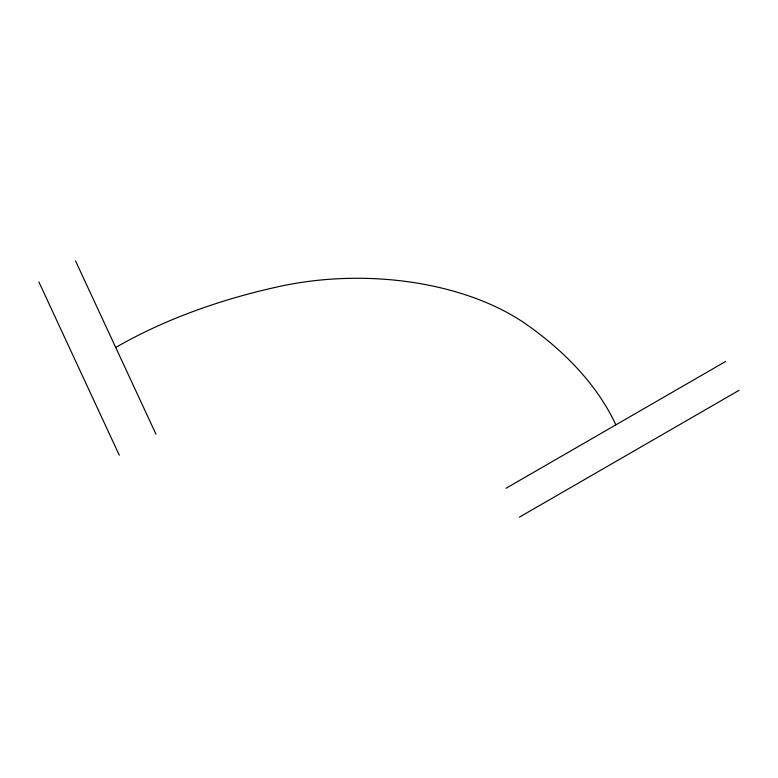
<?xml version="1.0" encoding="UTF-8"?>
<svg xmlns="http://www.w3.org/2000/svg" width="778" height="778" viewBox="0 0 778 778"><rect width="100%" height="100%" fill="white"/><g stroke="black" fill="none" stroke-linecap="round" stroke-linejoin="round"><path stroke-width="1.17" d="M506.021 488.273L725.699 361.439M519.422 517.146L739.1 390.313M75.515 260.854L155.921 434.105M38.9 281.996L119.306 455.247M115.718 347.484A462.706 267.136 0 0 1 279.672 286.411A219.415 126.678 0 0 1 526.764 324.64A462.706 267.136 0 0 1 615.855 424.856"/></g></svg>
